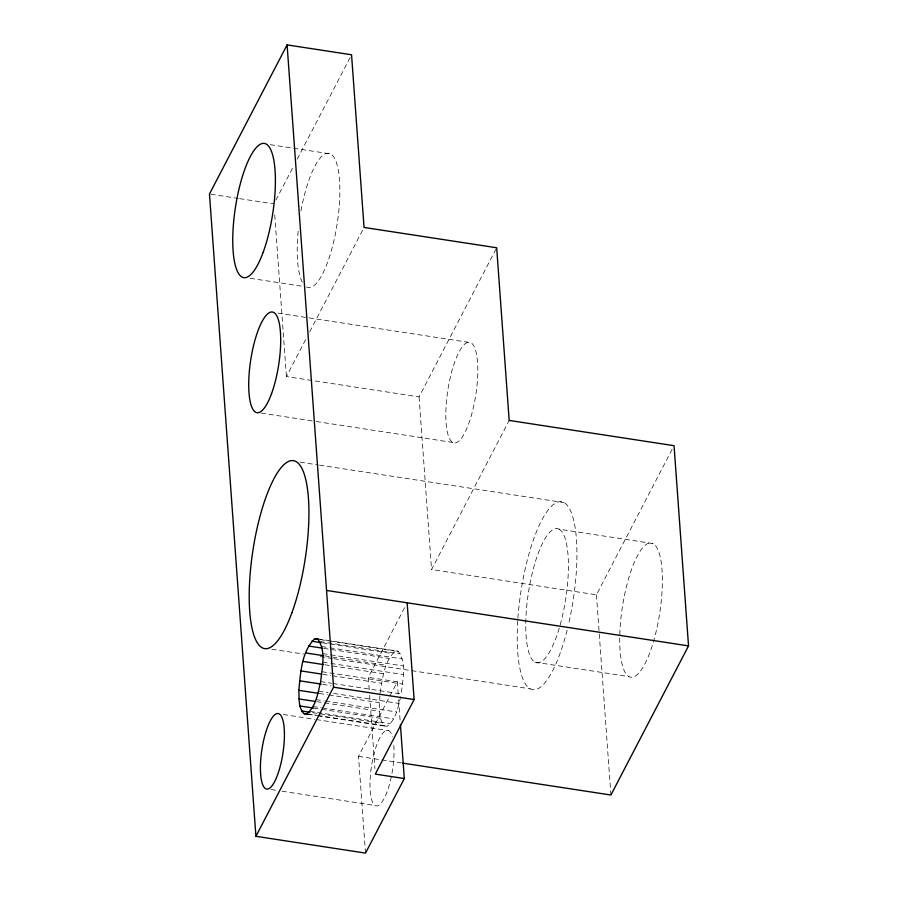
<?xml version="1.0" encoding="UTF-8"?>
<svg xmlns="http://www.w3.org/2000/svg" width="898" height="898" viewBox="0 0 898 898"><rect width="100%" height="100%" fill="white"/><g stroke="black" fill="none" stroke-linecap="round" stroke-linejoin="round"><path stroke-width="0.67" stroke-dasharray="4.49 3.37" d="M400.665 696.691C398.039 706.962 396.198 719.242 387.364 726.145L384.569 726.033C377.564 717.94 379.663 705.794 379.876 695.871M332.978 683.501L401.271 693.974C402.54 680.179 407.041 663.218 398.184 651.218L329.892 640.745M380.056 693.133C382.683 678.776 383.772 661.343 395.389 651.106L398.184 651.218M275.877 200.164L293.983 165.367M297.216 159.159L350.265 57.259M496.044 249.004L419.063 396.882L286.417 376.554L306.476 338.041M309.709 331.822L363.398 228.687M369.213 689.787L368.315 677.35L405.189 606.52M672.108 449.415L596.429 594.802L431.556 569.545L509.177 420.432M365.508 853.1L358.504 756.352L397.32 681.795L368.315 677.35M270.276 144.668L330.621 153.917A67.9 18.914 -81.3 0 1 336.121 229.922A67.9 18.914 -81.3 0 1 306.454 286.922M210.839 194.226L238.273 198.424M239.643 198.638L273.935 203.891M250.216 278.301L303.704 286.496M277.909 313.121L470.878 342.688A50.928 14.188 -81.3 0 1 468.7 423.676A50.928 14.188 -81.3 0 1 445.857 411.329A50.928 14.188 -81.3 0 1 470.878 342.688M261.161 413.091L314.917 421.33M316.298 421.532L452.749 442.445M300.134 462.167L318.094 464.917M319.475 465.13L564 502.588M559.173 529.191A67.9 18.914 -81.3 0 1 556.266 637.187A67.9 18.914 -81.3 0 1 525.813 620.709A67.9 18.914 -81.3 0 1 559.173 529.191L653.138 543.582A67.9 18.914 -81.3 0 1 650.231 651.578A67.9 18.914 -81.3 0 1 619.777 635.111A67.9 18.914 -81.3 0 1 653.138 543.582M534.995 662.196L628.959 676.598M317.6 638.86L328.533 640.532M320.272 639.589L328.466 640.846M329.835 641.049L395.389 651.106M319.935 641.52L400.508 653.879M322.674 642.878L392.325 653.553M321.641 646.549L328.466 647.593M329.835 647.806L402.214 658.896M323.639 648.334L389.193 658.391M322.606 653.598L329.431 654.642M330.801 654.855L403.18 665.957M324.762 655.866L386.207 665.283M271.813 649.22L303.591 654.092M320.171 656.629L332.608 658.537M333.989 658.75L530.157 688.8M322.764 662.196L329.6 663.24M330.958 663.454L403.348 674.555M324.863 664.767L383.581 673.769M322.113 671.749L402.686 684.108M322.764 674.275L330.958 675.52M332.316 675.734L381.482 683.277M320.687 681.616L331.62 683.288M322.708 684.343L330.902 685.601M318.599 691.112L328.152 692.582M333.618 693.424L399.172 703.471M319.318 693.481L327.512 694.738M328.881 694.951L379.405 702.696M315.961 699.598L324.156 700.855M325.525 701.069L396.546 711.957M316.758 701.664L379.573 711.295M312.987 706.501L321.181 707.759M322.539 707.972L393.56 718.86M313.615 708.084L320.451 709.128M321.81 709.341L380.539 718.344M309.855 711.339L390.428 723.698M312.594 712.686L382.245 723.373M306.79 713.787L316.354 715.246M317.712 715.459L387.364 726.145M308.093 714.303L316.287 715.56M317.656 715.773L384.569 726.033M283.353 714.516L314.85 719.343M316.219 719.556L388.823 730.68M358.504 756.352L401.496 762.941M271.117 789.544L276.595 790.386M282.073 791.228L375.229 805.495M596.429 594.802L610.808 793.63M419.063 396.882L431.556 569.545M397.32 681.795L398.218 694.233M398.622 699.766L400.216 721.88M369.617 695.321L374.915 768.576M274.743 215.026L286.417 376.554M517.91 618.318A95.065 26.48 -81.3 0 1 561.329 501.713A95.065 26.48 -81.3 0 1 568.378 624.997M567.132 630.138A95.065 26.48 -81.3 0 1 532.278 689.585A95.065 26.48 -81.3 0 1 517.82 619.732M300.953 210.907A67.9 18.914 -81.3 0 1 330.621 153.917M302.312 282.197A67.9 18.914 -81.3 0 1 298.428 228.44M393.84 745.385A38.199 10.686 -81.3 0 1 379.326 804.889A38.199 10.686 -81.3 0 1 372.378 761.122A38.199 10.686 -81.3 0 1 392.493 736.899"/><path stroke-width="1.35" d="M298.832 690.337C300.662 672.827 301.38 651.656 314.816 638.747L317.6 638.86C326.468 650.87 321.967 667.831 320.687 681.616C317.836 692.717 316.309 706.21 306.79 713.787L303.995 713.674C298.08 707.635 299.281 698.116 298.832 690.337L317.948 693.267M402.888 763.154L610.909 795.022L688.53 645.898L674.05 445.689L509.177 420.432L496.684 247.758L364.049 227.441L351.556 54.778L287.091 44.9L209.47 194.013L255.919 836.307L365.508 853.1L404.313 778.544L400.418 724.641M255.919 836.307L333.551 687.195L287.091 44.9M407.131 602.794L414.124 699.542L375.308 774.098L404.313 778.544M326.546 590.446L688.53 645.898M314.816 638.747L318.913 639.376M311.752 641.194L321.304 642.665M308.62 646.032L322.27 648.131M305.634 652.936L323.392 655.652M303.008 661.422L323.493 664.565M300.909 670.918L321.394 674.061M299.483 680.785L321.338 684.13M333.551 687.195L414.124 699.542M299 698.936L315.389 701.45M299.966 705.985L313.615 708.084M301.672 711.014L309.866 712.271M303.995 713.674L308.093 714.303M291.929 612.717A95.065 26.48 -81.3 0 0 295.992 461.527A95.065 26.48 -81.3 0 0 249.285 589.66A95.065 26.48 -81.3 0 0 291.929 612.717M271.6 393.481A50.928 14.188 -81.3 0 0 273.778 312.493A50.928 14.188 -81.3 0 0 248.757 381.134A50.928 14.188 -81.3 0 0 271.6 393.481M263.26 252.024A67.9 18.914 -81.3 0 0 266.156 144.039A67.9 18.914 -81.3 0 0 232.807 235.557A67.9 18.914 -81.3 0 0 263.26 252.024M260.611 773.84A38.199 10.686 -81.3 0 0 274.631 781.63A38.199 10.653 -81.4 0 0 284.228 728.749A38.199 10.653 -81.4 0 0 270.253 720.959A38.199 10.686 -81.3 0 0 260.611 773.84"/></g></svg>
